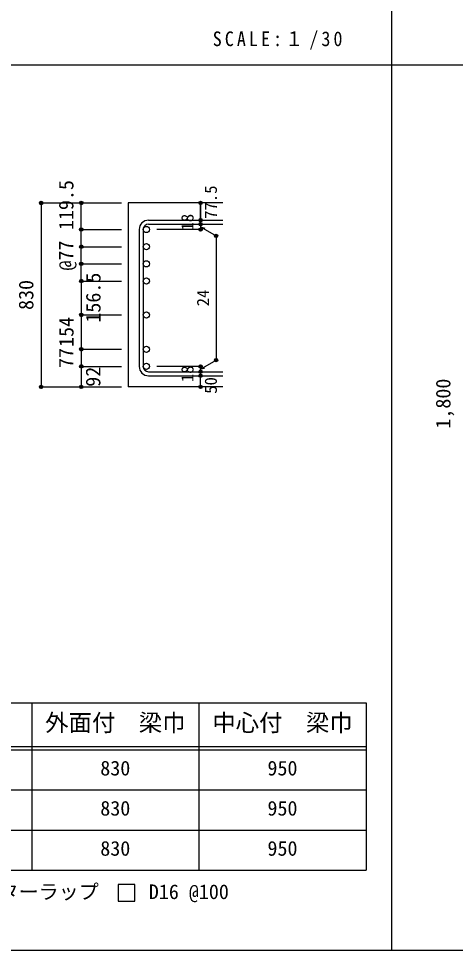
# Model space of a CAD drawing. Units: millimetres at full size, sheet at 1:30, with parts at other scales. Extents: x -5973 to 5954, y -4195 to 4201.
# Drawn here: x -2797 to -837, y -4195 to -15 of the extents above; entities that cross this region are included whole.
import ezdxf
from ezdxf.enums import TextEntityAlignment as Align

# ---------------------------------------------------------------- set-up
doc = ezdxf.new("R2010")
doc.units = ezdxf.units.MM
doc.header["$LTSCALE"] = 30
doc.header["$PDMODE"] = 32
doc.header["$PDSIZE"] = 15
for name, color, linetype in [('0-1_躯体線', 2, 'Continuous'), ('0-5_基礎梁筋', 7, 'Continuous'), ('0-6_スタラップ筋', 7, 'Continuous'), ('0-D_寸法', 4, 'Continuous'), ('6-7_文字', 7, 'Continuous'), ('6-E_枠', 7, 'Continuous'), ('F-0_枠', 6, 'Continuous')]:
    doc.layers.add(name, color=color, linetype=linetype)
doc.styles.add('ＭＳ ゴシック', font='')
doc.styles.get('ＭＳ ゴシック').set_extended_font_data('MS Gothic')

msp = doc.modelspace()

# ---------------------------------------------------------------- linework, layer by layer
at = {"layer": '0-1_躯体線'}
for p, q in [((-1880.8, -842.16), (-2305.8, -842.16)), ((-2305.8, -842.16), (-2305.8, -1667.36)), ((-1880.8, -1667.36), (-2305.8, -1667.36))]:
    msp.add_line(p, q, dxfattribs=at)
at = {"layer": '0-5_基礎梁筋', "color": 3}
for centre in [(-2223.8, -961.36), (-2223.8, -1038.36), (-2223.8, -1115.36), (-2223.8, -1192.36), (-2223.8, -1344.36), (-2223.8, -1498.36), (-2223.8, -1575.36)]:
    msp.add_circle(centre, 14, dxfattribs=at)
at = {"layer": '0-6_スタラップ筋'}
for p, q in [((-2213.8, -919.36), (-1880.8, -919.36)), ((-2255.8, -961.36), (-2255.8, -1575.36)), ((-2237.8, -961.36), (-2237.8, -1575.36)), ((-2213.8, -937.36), (-1880.8, -937.36)), ((-2213.8, -1599.36), (-1880.8, -1599.36)), ((-2213.8, -1617.36), (-1880.8, -1617.36))]:
    msp.add_line(p, q, dxfattribs=at)
for centre, radius, start, end in [((-2213.8, -961.36), 42, 90, 180), ((-2213.8, -961.36), 24, 90, 180), ((-2213.8, -1575.36), 42, 180, 270), ((-2213.8, -1575.36), 24, 180, 270)]:
    msp.add_arc(centre, radius, start, end, dxfattribs=at)
at = {"layer": '0-D_寸法'}
for p, q in [((-2695.8, -842.16), (-2515.8, -842.16)), ((-2695.8, -842.16), (-2515.8, -842.16)), ((-2695.8, -842.16), (-2695.8, -1667.36)), ((-2515.8, -842.16), (-2335.8, -842.16)), ((-2515.8, -842.16), (-2335.8, -842.16)), ((-2515.8, -1192.36), (-2515.8, -842.16)), ((-1980.8, -919.36), (-1980.8, -842.16)), ((-1980.8, -842.16), (-1980.8, -919.36)), ((-1980.8, -937.36), (-1980.8, -919.36)), ((-2515.8, -961.36), (-2335.8, -961.36)), ((-2515.8, -961.36), (-2335.8, -961.36)), ((-1980.8, -961.36), (-2176.89, -961.36)), ((-1980.8, -937.36), (-1980.8, -961.36)), ((-1980.8, -949.36), (-1910.74, -989.81)), ((-1980.8, -949.36), (-1961.48, -954.54)), ((-1910.74, -989.81), (-1910.74, -1546.91)), ((-2515.8, -1038.36), (-2335.8, -1038.36)), ((-2515.8, -1038.36), (-2335.8, -1038.36)), ((-2515.8, -1115.36), (-2335.8, -1115.36)), ((-2515.8, -1115.36), (-2335.8, -1115.36)), ((-2515.8, -1192.36), (-2335.8, -1192.36)), ((-2515.8, -1192.36), (-2515.8, -1498.36)), ((-2515.8, -1344.36), (-2335.8, -1344.36)), ((-2515.8, -1498.36), (-2335.8, -1498.36)), ((-2515.8, -1498.36), (-2515.8, -1667.36)), ((-2515.8, -1575.36), (-2335.8, -1575.36)), ((-1980.8, -1575.36), (-2176.89, -1575.36)), ((-1980.8, -1587.36), (-1910.74, -1546.91)), ((-1980.8, -1599.36), (-1980.8, -1575.36)), ((-1980.8, -1587.36), (-1961.48, -1582.18)), ((-1980.8, -1617.36), (-1980.8, -1599.36)), ((-1980.8, -1667.36), (-1980.8, -1617.36)), ((-2695.8, -1667.36), (-2515.8, -1667.36)), ((-2515.8, -1667.36), (-2335.8, -1667.36))]:
    msp.add_line(p, q, dxfattribs=at)
for centre, radius in [((-2695.8, -842.16), 8), ((-2695.8, -842.16), 7.2), ((-2695.8, -842.16), 6.4), ((-2515.8, -842.16), 8), ((-2515.8, -842.16), 7.2), ((-2515.8, -842.16), 6.4), ((-2695.8, -842.16), 5.6), ((-2695.8, -842.16), 4.8), ((-2695.8, -842.16), 4), ((-2695.8, -842.16), 3.2), ((-2695.8, -842.16), 2.4), ((-2695.8, -842.16), 1.6), ((-2695.8, -842.16), 0.8), ((-2515.8, -842.16), 5.6), ((-2515.8, -842.16), 4.8), ((-2515.8, -842.16), 4), ((-2515.8, -842.16), 3.2), ((-2515.8, -842.16), 2.4), ((-2515.8, -842.16), 1.6), ((-2515.8, -842.16), 0.8), ((-1980.8, -842.16), 4), ((-1980.8, -842.16), 3.6), ((-1980.8, -842.16), 3.2), ((-1980.8, -842.16), 2.8), ((-1980.8, -842.16), 2.4), ((-1980.8, -842.16), 2), ((-1980.8, -842.16), 1.6), ((-1980.8, -842.16), 1.2), ((-1980.8, -842.16), 0.8), ((-1980.8, -842.16), 0.4), ((-1980.8, -919.36), 4), ((-1980.8, -919.36), 3.6), ((-1980.8, -919.36), 3.2), ((-1980.8, -919.36), 2.8), ((-1980.8, -919.36), 2.4), ((-1980.8, -919.36), 2), ((-1980.8, -919.36), 1.6), ((-1980.8, -919.36), 1.2), ((-1980.8, -919.36), 0.8), ((-1980.8, -919.36), 0.4), ((-2515.8, -961.36), 8), ((-2515.8, -961.36), 7.2), ((-2515.8, -961.36), 6.4), ((-2515.8, -961.36), 5.6), ((-2515.8, -961.36), 4.8), ((-2515.8, -961.36), 4), ((-2515.8, -961.36), 3.2), ((-2515.8, -961.36), 2.4), ((-2515.8, -961.36), 1.6), ((-2515.8, -961.36), 0.8), ((-1980.8, -937.36), 4), ((-1980.8, -961.36), 4), ((-1980.8, -937.36), 3.6), ((-1980.8, -961.36), 3.6), ((-1980.8, -937.36), 3.2), ((-1980.8, -961.36), 3.2), ((-1980.8, -937.36), 2.8), ((-1980.8, -961.36), 2.8), ((-1980.8, -937.36), 2.4), ((-1980.8, -961.36), 2.4), ((-1980.8, -937.36), 2), ((-1980.8, -961.36), 2), ((-1980.8, -937.36), 1.6), ((-1980.8, -961.36), 1.6), ((-1980.8, -937.36), 1.2), ((-1980.8, -961.36), 1.2), ((-1980.8, -937.36), 0.8), ((-1980.8, -961.36), 0.8), ((-1980.8, -937.36), 0.4), ((-1980.8, -961.36), 0.4), ((-1910.74, -989.81), 4), ((-1910.74, -989.81), 3.6), ((-1910.74, -989.81), 3.2), ((-1910.74, -989.81), 2.8), ((-1910.74, -989.81), 2.4), ((-1910.74, -989.81), 2), ((-1910.74, -989.81), 1.6), ((-1910.74, -989.81), 1.2), ((-1910.74, -989.81), 0.8), ((-1910.74, -989.81), 0.4), ((-2515.8, -1038.36), 8), ((-2515.8, -1038.36), 7.2), ((-2515.8, -1038.36), 6.4), ((-2515.8, -1038.36), 5.6), ((-2515.8, -1038.36), 4.8), ((-2515.8, -1038.36), 4), ((-2515.8, -1038.36), 3.2), ((-2515.8, -1038.36), 2.4), ((-2515.8, -1038.36), 1.6), ((-2515.8, -1038.36), 0.8), ((-2515.8, -1115.36), 8), ((-2515.8, -1115.36), 7.2), ((-2515.8, -1115.36), 6.4), ((-2515.8, -1115.36), 5.6), ((-2515.8, -1115.36), 4.8), ((-2515.8, -1115.36), 4), ((-2515.8, -1115.36), 3.2), ((-2515.8, -1115.36), 2.4), ((-2515.8, -1115.36), 1.6), ((-2515.8, -1115.36), 0.8), ((-2515.8, -1192.36), 8), ((-2515.8, -1192.36), 7.2), ((-2515.8, -1192.36), 6.4), ((-2515.8, -1192.36), 5.6), ((-2515.8, -1192.36), 4.8), ((-2515.8, -1192.36), 4), ((-2515.8, -1192.36), 3.2), ((-2515.8, -1192.36), 2.4), ((-2515.8, -1192.36), 1.6), ((-2515.8, -1192.36), 0.8), ((-2515.8, -1344.36), 8), ((-2515.8, -1344.36), 7.2), ((-2515.8, -1344.36), 6.4), ((-2515.8, -1344.36), 5.6), ((-2515.8, -1344.36), 4.8), ((-2515.8, -1344.36), 4), ((-2515.8, -1344.36), 3.2), ((-2515.8, -1344.36), 2.4), ((-2515.8, -1344.36), 1.6), ((-2515.8, -1344.36), 0.8), ((-2515.8, -1498.36), 8), ((-2515.8, -1498.36), 7.2), ((-2515.8, -1498.36), 6.4), ((-2515.8, -1498.36), 5.6), ((-2515.8, -1498.36), 4.8), ((-2515.8, -1498.36), 4), ((-2515.8, -1498.36), 3.2), ((-2515.8, -1498.36), 2.4), ((-2515.8, -1498.36), 1.6), ((-2515.8, -1498.36), 0.8), ((-1910.74, -1546.91), 4), ((-1910.74, -1546.91), 3.6), ((-1910.74, -1546.91), 3.2), ((-1910.74, -1546.91), 2.8), ((-1910.74, -1546.91), 2.4), ((-1910.74, -1546.91), 2), ((-1910.74, -1546.91), 1.6), ((-1910.74, -1546.91), 1.2), ((-1910.74, -1546.91), 0.8), ((-1910.74, -1546.91), 0.4), ((-2515.8, -1575.36), 8), ((-2515.8, -1575.36), 7.2), ((-2515.8, -1575.36), 6.4), ((-2515.8, -1575.36), 5.6), ((-2515.8, -1575.36), 4.8), ((-2515.8, -1575.36), 4), ((-2515.8, -1575.36), 3.2), ((-2515.8, -1575.36), 2.4), ((-2515.8, -1575.36), 1.6), ((-2515.8, -1575.36), 0.8), ((-1980.8, -1575.36), 4), ((-1980.8, -1575.36), 3.6), ((-1980.8, -1575.36), 3.2), ((-1980.8, -1575.36), 2.8), ((-1980.8, -1575.36), 2.4), ((-1980.8, -1575.36), 2), ((-1980.8, -1575.36), 1.6), ((-1980.8, -1575.36), 1.2), ((-1980.8, -1575.36), 0.8), ((-1980.8, -1575.36), 0.4), ((-1980.8, -1599.36), 4), ((-1980.8, -1617.36), 4), ((-1980.8, -1599.36), 3.6), ((-1980.8, -1617.36), 3.6), ((-1980.8, -1599.36), 3.2), ((-1980.8, -1617.36), 3.2), ((-1980.8, -1599.36), 2.8), ((-1980.8, -1617.36), 2.8), ((-1980.8, -1599.36), 2.4), ((-1980.8, -1617.36), 2.4), ((-1980.8, -1599.36), 2), ((-1980.8, -1617.36), 2), ((-1980.8, -1599.36), 1.6), ((-1980.8, -1617.36), 1.6), ((-1980.8, -1599.36), 1.2), ((-1980.8, -1617.36), 1.2), ((-1980.8, -1599.36), 0.8), ((-1980.8, -1617.36), 0.8), ((-1980.8, -1599.36), 0.4), ((-1980.8, -1617.36), 0.4), ((-2695.8, -1667.36), 7.2), ((-2695.8, -1667.36), 6.4), ((-2695.8, -1667.36), 5.6), ((-2695.8, -1667.36), 4.8), ((-2695.8, -1667.36), 4), ((-2695.8, -1667.36), 3.2), ((-2695.8, -1667.36), 2.4), ((-2695.8, -1667.36), 1.6), ((-2695.8, -1667.36), 0.8), ((-2515.8, -1667.36), 7.2), ((-2515.8, -1667.36), 6.4), ((-2515.8, -1667.36), 5.6), ((-2515.8, -1667.36), 4.8), ((-2515.8, -1667.36), 4), ((-2515.8, -1667.36), 3.2), ((-2515.8, -1667.36), 2.4), ((-2515.8, -1667.36), 1.6), ((-2515.8, -1667.36), 0.8), ((-1980.8, -1667.36), 4), ((-1980.8, -1667.36), 3.6), ((-1980.8, -1667.36), 3.2), ((-1980.8, -1667.36), 2.8), ((-1980.8, -1667.36), 2.4), ((-1980.8, -1667.36), 2), ((-1980.8, -1667.36), 1.6), ((-1980.8, -1667.36), 1.2), ((-1980.8, -1667.36), 0.8), ((-1980.8, -1667.36), 0.4)]:
    msp.add_circle(centre, radius, dxfattribs=at)
at = {"layer": '0-D_寸法', "color": 7}
for p in [(-2695.8, -842.16), (-2695.8, -842.16), (-2515.8, -842.16), (-1980.8, -842.16), (-1980.8, -919.36), (-2515.8, -961.36), (-1980.8, -937.36), (-1980.8, -961.36), (-1910.74, -989.81), (-2515.8, -1038.36), (-2515.8, -1115.36), (-2515.8, -1192.36), (-2515.8, -1192.36), (-2515.8, -1344.36), (-2515.8, -1344.36), (-2515.8, -1498.36), (-2515.8, -1498.36), (-1910.74, -1546.91), (-2515.8, -1575.36), (-2515.8, -1575.36), (-1980.8, -1575.36), (-1980.8, -1599.36), (-1980.8, -1617.36), (-2695.8, -1667.36), (-2695.8, -1667.36), (-2515.8, -1667.36), (-1980.8, -1667.36)]:
    msp.add_point(p, dxfattribs=at)
at = {"layer": '6-7_文字'}
msp.add_lwpolyline([(-2350.87, -3975.23), (-2275.87, -3975.23), (-2275.87, -3900.23), (-2350.87, -3900.23)], close=True, dxfattribs=at)
at = {"layer": '6-E_枠', "color": 3}
for p, q in [((-3400.52, -3085.43), (-1238, -3085.43)), ((-1238, -3085.43), (-1238, -3835.43)), ((-3400.52, -3835.43), (-1238, -3835.43))]:
    msp.add_line(p, q, dxfattribs=at)
at = {"layer": '6-E_枠'}
for p, q in [((-2738, -3085.43), (-2738, -3835.43)), ((-1988, -3085.43), (-1988, -3835.43)), ((-3400.52, -3280.43), (-1238, -3280.43)), ((-3400.52, -3295.43), (-1238, -3295.43)), ((-3400.52, -3475.43), (-1238, -3475.43)), ((-3400.52, -3655.43), (-1238, -3655.43))]:
    msp.add_line(p, q, dxfattribs=at)
at = {"layer": 'F-0_枠', "color": 2}
for p, q in [((-1124.64, 4201.15), (-1124.64, -4195.24)), ((-5972.88, -222.05), (3723.6, -222.05))]:
    msp.add_line(p, q, dxfattribs=at)
at = {"layer": 'F-0_枠'}
msp.add_line((5954.1, -4195.24), (-5972.88, -4195.24), dxfattribs=at)

# ---------------------------------------------------------------- texts
at = {"layer": '0-D_寸法', "style": 'ＭＳ ゴシック'}
for s, height, p in [('119.5', 65.98, (-2530.92, -963.87)), ('77.5', 54.99, (-1890.8, -913.36)), ('18', 54.99, (-1995.8, -965.86)), ('@77', 65.98, (-2531.33, -1145.49)), ('156.5', 65.98, (-2409.46, -1379.17)), ('830', 65.98, (-2710.8, -1322.26)), ('24', 54.99, (-1925.74, -1305.86)), ('154', 65.98, (-2530.49, -1487.97)), ('77', 65.98, (-2530.95, -1582.5)), ('92', 65.98, (-2410.11, -1666.65)), ('18', 54.99, (-1995.8, -1645.86)), ('50', 54.99, (-1890.8, -1698.36)), ('1,800', 65.98, (-839.6, -1854.66))]:
    msp.add_text(s, height=height, rotation=90, dxfattribs=at).set_placement(p, align=Align.BOTTOM_LEFT)
at = {"layer": '6-7_文字', "color": 2, "style": 'ＭＳ ゴシック'}
for s, p in [('外面付\u3000梁巾', (-2678, -3235.43)), ('中心付\u3000梁巾', (-1928, -3235.43))]:
    msp.add_text(s, height=76.98, dxfattribs=at).set_placement(p, align=Align.BOTTOM_LEFT)
at = {"layer": '6-7_文字', "style": 'ＭＳ ゴシック'}
for s, p in [('830', (-2430.5, -3430.43)), ('950', (-1680.5, -3430.43)), ('830', (-2430.5, -3610.43)), ('950', (-1680.5, -3610.43)), ('830', (-2430.5, -3790.43)), ('950', (-1680.5, -3790.43)), ('※ 基礎梁スターラップ     D16 @100', (-3381.96, -3985.01))]:
    msp.add_text(s, height=65.98, dxfattribs=at).set_placement(p, align=Align.BOTTOM_LEFT)
at = {"layer": '6-7_文字', "color": 2, "insert": (-1925.98, -154.55), "char_height": 65.98, "attachment_point": 7, "style": 'ＭＳ ゴシック'}
msp.add_mtext('\\T1.34;\\W0.9;SCALE:１/30', dxfattribs=at)

doc.saveas('drawing.dxf')
